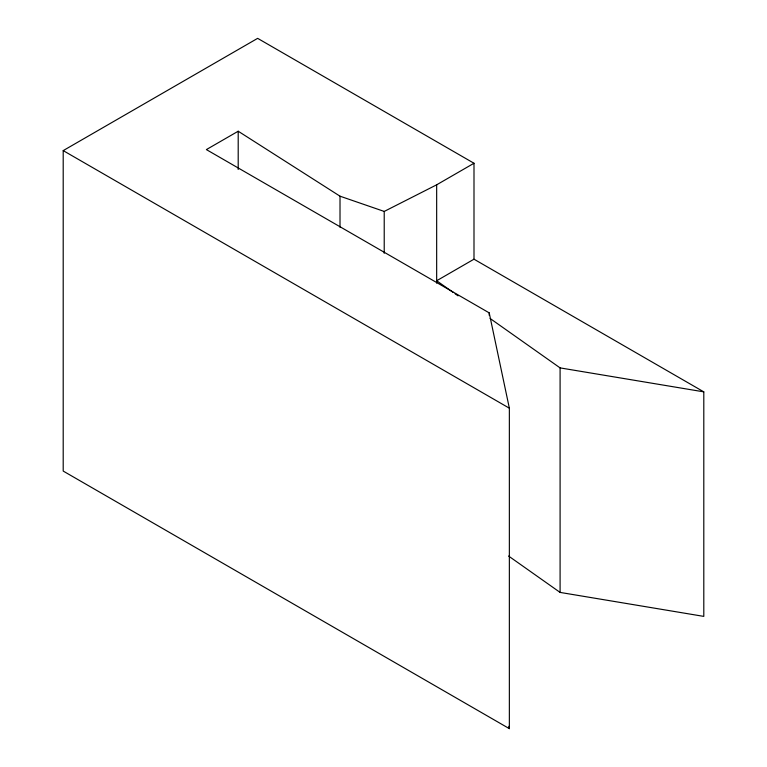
<?xml version="1.0" encoding="UTF-8"?>
<svg xmlns="http://www.w3.org/2000/svg" width="767" height="767" viewBox="0 0 767 767"><rect width="100%" height="100%" fill="white"/><g stroke="black" fill="none" stroke-linecap="round" stroke-linejoin="round"><path stroke-width="1.15" d="M473.996 163.256L436.663 184.809L384.219 211.433L340.011 196.189L238.201 131.224L206.381 149.594L489.212 312.878L509.355 408.188L509.355 728.65L63.201 471.072L63.201 150.61L257.645 38.35L473.996 163.256L473.996 259.188L703.799 391.86L703.799 616.39L560.092 592.412L508.588 556.046M473.996 259.188L436.663 280.751L453.192 292.409M490.123 318.487L560.092 367.892L703.799 391.86M63.201 150.61L509.355 408.188M455.128 293.78L458.052 295.841M508.857 726.33L509.355 728.65M560.092 367.892L560.092 592.412M489.212 312.878L489.212 315.266M436.663 184.809L436.663 283.138M384.219 211.433L384.219 253.292M340.011 196.189L340.011 227.272M238.201 131.224L238.201 169.488"/></g></svg>
